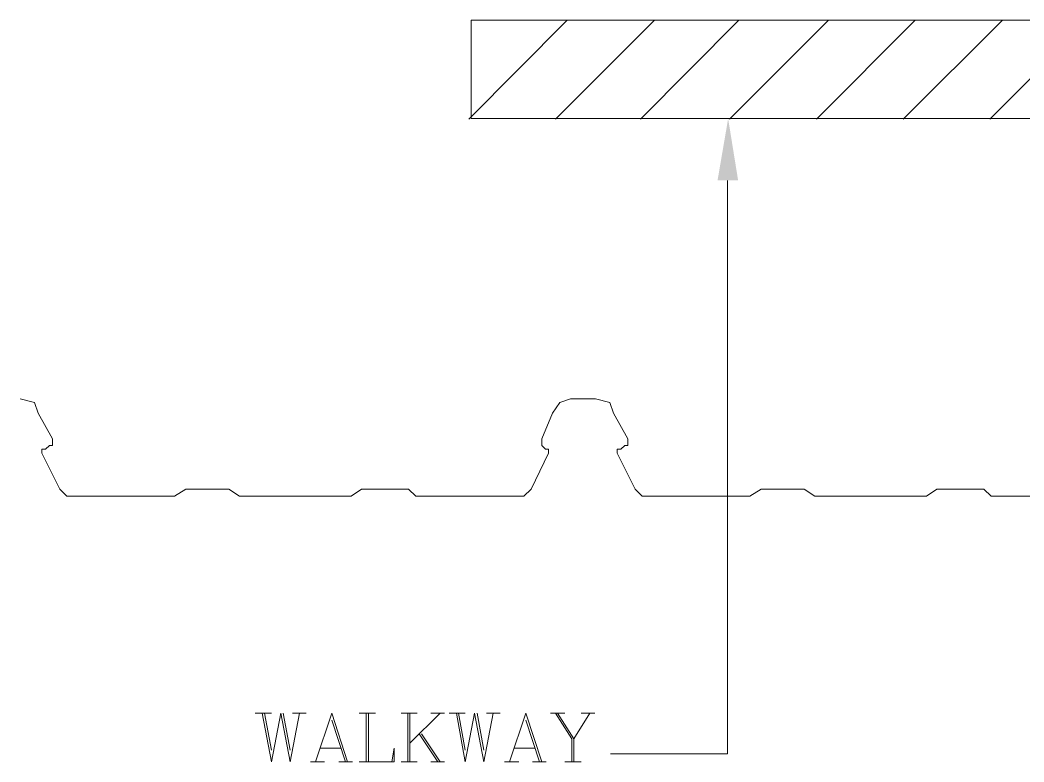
# Model space of a CAD drawing. Header units: millimetres. Extents: x 1732 to 2060, y 1135 to 1322.
# Drawn here: x 1732.23 to 1748.61, y 1148.71 to 1160.8 of the extents above; entities that cross this region are included whole.
import ezdxf

# ---------------------------------------------------------------- set-up
doc = ezdxf.new("R2010")
doc.units = ezdxf.units.MM

# ---------------------------------------------------------------- blocks, each defined once
blk = doc.blocks.new('A$C39f6e9bc')
at = {"color": 8, "lineweight": 0}
for points in [[(0.36837, -0.04031), (0.40842, 0)], [(0.40361, -0.04031), (0.44392, 0)], [(0.43815, -0.04031), (0.4782, 0)], [(0.47434, -0.04031), (0.51465, 0)], [(0.50983, -0.04031), (0.54989, 0)], [(0.54507, -0.04031), (0.58538, 0)], [(0.58031, -0.04031), (0.62062, 0)], [(0.18583, -0.15389), (0.19166, -0.15541), (0.19318, -0.15972), (0.19901, -0.17011), (0.19901, -0.1729), (0.19775, -0.1729), (0.19623, -0.17442), (0.1947, -0.17442), (0.1947, -0.17594), (0.20206, -0.19065), (0.20485, -0.19344), (0.20637, -0.19344), (0.2487, -0.19344), (0.25327, -0.19065), (0.27076, -0.19065), (0.27507, -0.19344), (0.27659, -0.19344), (0.32045, -0.19344), (0.32476, -0.19065), (0.34377, -0.19065), (0.34682, -0.19344), (0.34834, -0.19344), (0.38915, -0.19344), (0.39068, -0.19344), (0.39372, -0.19065), (0.40082, -0.17594), (0.40082, -0.17442), (0.39955, -0.17442), (0.39803, -0.1729), (0.39803, -0.17011), (0.40234, -0.15972), (0.40538, -0.15541), (0.40969, -0.15389), (0.41983, -0.15389), (0.42566, -0.15541), (0.42718, -0.15972), (0.43301, -0.17011), (0.43301, -0.1729), (0.43175, -0.1729), (0.43023, -0.17442), (0.4287, -0.17442), (0.4287, -0.17594), (0.43606, -0.19065), (0.43885, -0.19344), (0.44037, -0.19344), (0.4827, -0.19344), (0.48727, -0.19065), (0.50476, -0.19065), (0.50907, -0.19344), (0.51059, -0.19344), (0.55445, -0.19344), (0.55876, -0.19065), (0.57777, -0.19065), (0.58082, -0.19344), (0.58234, -0.19344), (0.62315, -0.19344)], [(0.41983, -0.15389), (0.42566, -0.15541), (0.42718, -0.15972), (0.43301, -0.17011), (0.43301, -0.1729), (0.43175, -0.1729), (0.43023, -0.17442), (0.4287, -0.17442), (0.4287, -0.17594), (0.43606, -0.19065), (0.43885, -0.19344), (0.44037, -0.19344), (0.4827, -0.19344), (0.48727, -0.19065), (0.50476, -0.19065), (0.50907, -0.19344), (0.51059, -0.19344), (0.55445, -0.19344), (0.55876, -0.19065), (0.57777, -0.19065), (0.58082, -0.19344), (0.58234, -0.19344), (0.62315, -0.19344)]]:
    blk.add_lwpolyline(points, dxfattribs=at)
blk.add_lwpolyline([(3.36017, -0.04006), (0.3693, -0.04006), (0.3693, 0), (3.36017, 0), (4.28704, 0), (4.28704, -0.04006)], close=True, dxfattribs=at)
at = {"color": 3, "lineweight": 0}
blk.add_lwpolyline([(0.47358, -0.06515), (0.47358, -0.29814), (0.42592, -0.29814)], dxfattribs=at)
at = {"color": 7, "lineweight": 0}
for points in [[(0.28146, -0.28166), (0.28805, -0.28166)], [(0.28425, -0.28166), (0.28805, -0.30144), (0.29185, -0.28166), (0.29566, -0.30144), (0.29946, -0.28166)], [(0.28526, -0.28166), (0.28805, -0.29662)], [(0.29287, -0.28166), (0.29566, -0.29662)], [(0.29667, -0.28166), (0.30225, -0.28166)], [(0.30605, -0.30144), (0.31264, -0.28166), (0.31898, -0.30144)], [(0.3238, -0.28166), (0.33039, -0.28166)], [(0.32659, -0.28166), (0.32659, -0.30144)], [(0.3276, -0.28166), (0.3276, -0.30144)], [(0.34078, -0.28166), (0.34737, -0.28166)], [(0.34357, -0.28166), (0.34357, -0.30144)], [(0.34433, -0.28166), (0.34433, -0.30144)], [(0.35675, -0.28166), (0.34433, -0.29383)], [(0.35295, -0.28166), (0.35853, -0.28166)], [(0.3603, -0.28166), (0.3669, -0.28166)], [(0.36335, -0.28166), (0.3669, -0.30144), (0.3707, -0.28166), (0.3745, -0.30144), (0.3783, -0.28166)], [(0.36411, -0.28166), (0.3669, -0.29662)], [(0.37171, -0.28166), (0.3745, -0.29662)], [(0.37551, -0.28166), (0.38109, -0.28166)], [(0.3849, -0.30144), (0.39149, -0.28166), (0.39808, -0.30144)], [(0.40163, -0.28166), (0.40746, -0.28166)], [(0.40366, -0.28166), (0.41025, -0.29206), (0.41025, -0.30144)], [(0.40442, -0.28166), (0.41101, -0.29206), (0.41101, -0.30144)], [(0.4176, -0.28166), (0.41101, -0.29206)], [(0.41405, -0.28166), (0.41963, -0.28166)], [(0.31264, -0.28445), (0.31822, -0.30144)], [(0.39149, -0.28445), (0.39706, -0.30144)], [(0.34813, -0.29003), (0.35574, -0.30144)], [(0.34915, -0.29003), (0.35675, -0.30144)], [(0.30782, -0.29586), (0.31619, -0.29586)], [(0.3238, -0.30144), (0.33799, -0.30144), (0.33799, -0.29586), (0.33698, -0.30144)], [(0.38667, -0.29586), (0.39504, -0.29586)], [(0.30402, -0.30144), (0.3096, -0.30144)], [(0.31543, -0.30144), (0.32101, -0.30144)], [(0.34078, -0.30144), (0.34737, -0.30144)], [(0.35295, -0.30144), (0.35853, -0.30144)], [(0.38287, -0.30144), (0.3887, -0.30144)], [(0.39428, -0.30144), (0.39985, -0.30144)], [(0.40746, -0.30144), (0.41405, -0.30144)]]:
    blk.add_lwpolyline(points, dxfattribs=at)
at = {"color": 3, "transparency": 33554559}
blk.add_solid([(0.46952, -0.06515), (0.47383, -0.04006), (0.47789, -0.06515)], dxfattribs=at)
blk = doc.blocks.new('A$C1068fede')
blk.add_blockref('A$C39f6e9bc', (-5.54825, 0))

msp = doc.modelspace()

# ---------------------------------------------------------------- block references
at = {"xscale": 40.10805704610954, "yscale": 40.10805704610954, "zscale": 40.10805704610954}
msp.add_blockref('A$C1068fede', (1947.307, 1160.798), dxfattribs=at)

doc.saveas('drawing.dxf')
